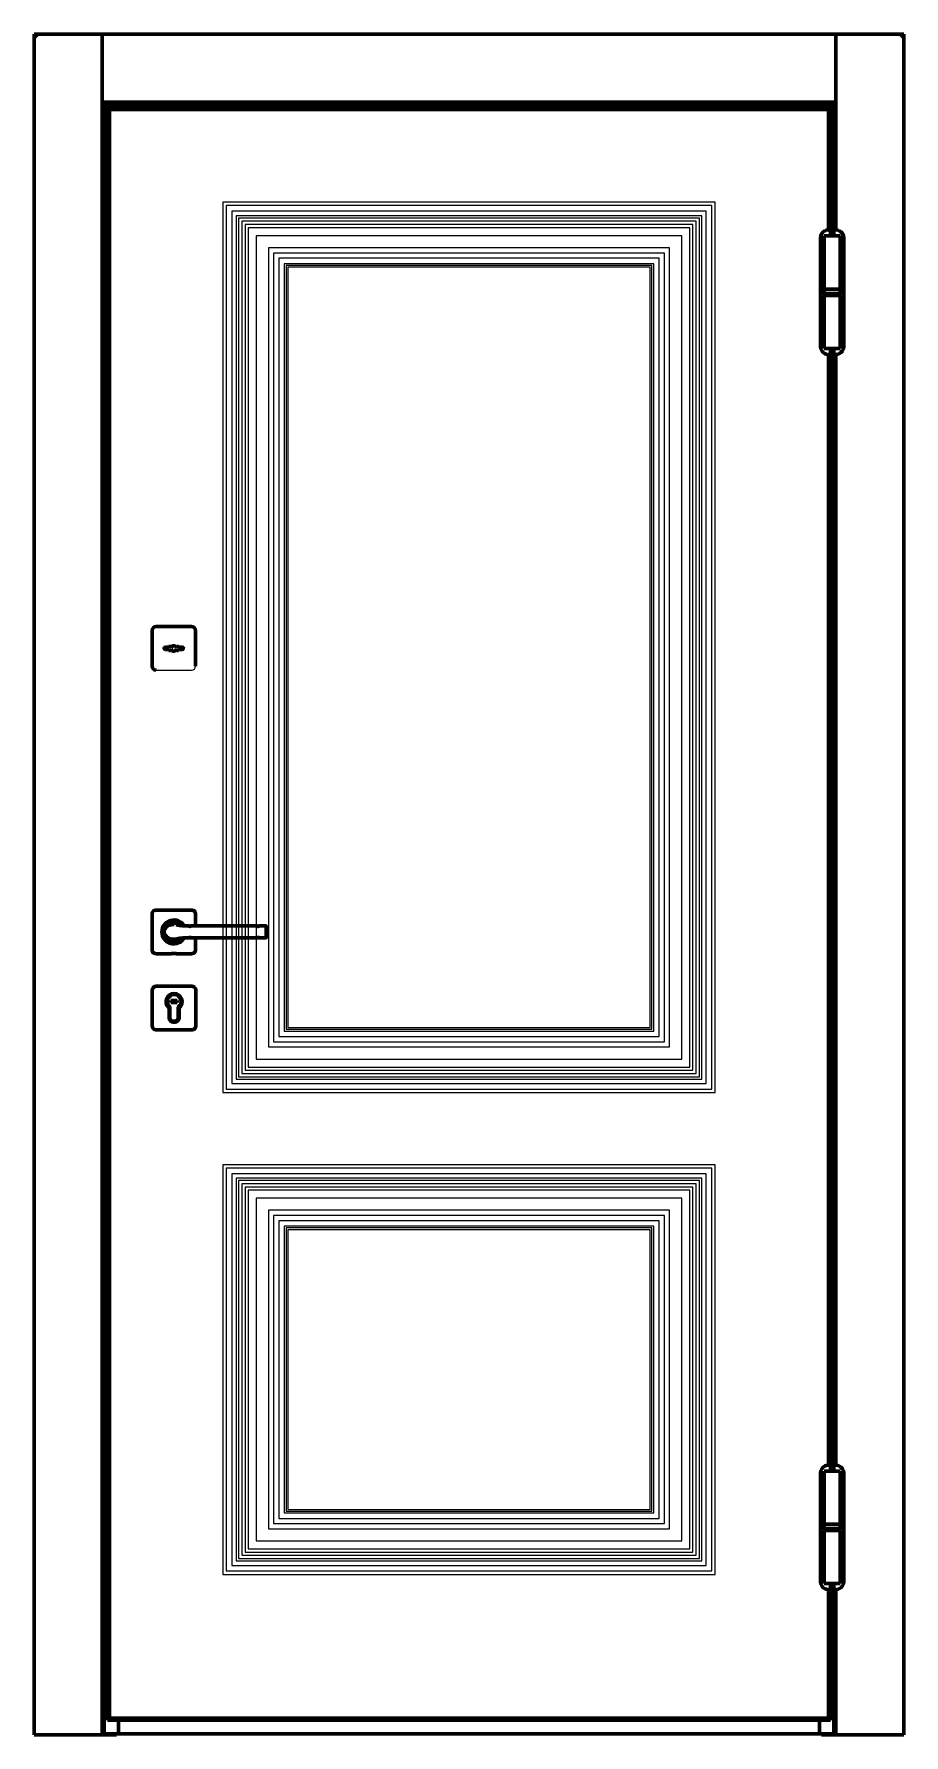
# Model space of a CAD drawing. Header units: millimetres. Extents: x 0 to 2412, y 0 to 2118.
# Drawn here: x 0 to 1083, y 0 to 2118 of the extents above; entities that cross this region are included whole.
import ezdxf

# ---------------------------------------------------------------- set-up
doc = ezdxf.new("R2010")
doc.units = ezdxf.units.MM
doc.linetypes.add('K5LT_BASIC', pattern=[0])
doc.layers.add('A-29', color=7, linetype='Continuous')
doc.layers.add('Системный слой', color=7, linetype='Continuous')

# ---------------------------------------------------------------- blocks, each defined once
blk = doc.blocks.new('U5')
at = {"layer": 'Системный слой', "color": 150, "linetype": 'K5LT_BASIC', "lineweight": 60, "true_color": 0x0080ff}
for p, q in [((1426.58, -689.83), (1426.58, -698.69)), ((1436.43, -688.83), (1427.58, -688.83)), ((1437.43, -692.76), (1437.43, -689.83)), ((1435.01, -692.76), (1435.01, -692.76)), ((1435.01, -692.76), (1435.8, -692.76)), ((1436.21, -692.76), (1452.8, -692.76)), ((1453.21, -692.76), (1454.95, -692.76)), ((1455.01, -692.82), (1455.01, -695.7)), ((1435.01, -695.76), (1435.8, -695.76)), ((1436.21, -695.76), (1452.8, -695.76)), ((1437.43, -698.69), (1437.43, -695.76)), ((1453.21, -695.76), (1454.95, -695.76)), ((1427.58, -699.69), (1431.46, -699.69)), ((1431.46, -699.66), (1431.46, -699.69)), ((1431.46, -699.66), (1432.56, -699.66)), ((1431.46, -699.69), (1431.46, -699.69)), ((1431.51, -699.67), (1431.51, -699.66)), ((1432.51, -699.67), (1431.51, -699.67)), ((1432.51, -699.67), (1432.51, -699.66)), ((1432.56, -699.69), (1432.56, -699.66)), ((1432.56, -699.69), (1436.43, -699.69)), ((1432.56, -699.69), (1432.56, -699.69))]:
    blk.add_line(p, q, dxfattribs=at)
for centre, radius, start, end in [((1432.01, -694.26), 2.97, 30.5345, 329.4655), ((1432.01, -694.26), 2.95, 30.7858, 329.2142), ((1435.8, -692.82), 0.06, 16.6015, 90), ((1436.01, -692.76), 0.15, 196.6015, 343.3985), ((1436.21, -692.82), 0.06, 90, 163.3985), ((1452.8, -692.82), 0.06, 16.6015, 90), ((1453.01, -692.76), 0.15, 196.6015, 343.3985), ((1453.21, -692.82), 0.06, 90, 163.3985), ((1454.95, -692.82), 0.06, 0, 90), ((1435.8, -695.7), 0.06, 270, 343.3984), ((1436.01, -695.76), 0.15, 16.6015, 163.3985), ((1436.21, -695.7), 0.06, 196.6016, 270), ((1452.8, -695.7), 0.06, 270, 343.3984), ((1453.01, -695.76), 0.15, 16.6015, 163.3985), ((1453.21, -695.7), 0.06, 196.6016, 270), ((1454.95, -695.7), 0.06, 270, 0)]:
    blk.add_arc(centre, radius, start, end, dxfattribs=at)
for ratio, start_param, end_param in [(0.916667, 4.712389, 8.624715), (0.770833, 4.712389, 8.110711), (0.770833, 4.712389, 8.110711), (0.916667, 3.941656, 4.712389)]:
    blk.add_ellipse((1432.01, -694.26), major_axis=(-2.4, 0), ratio=ratio, start_param=start_param, end_param=end_param, dxfattribs=at)
for points, knots in [([(1426.58, -689.83), (1426.58, -689.79), (1426.58, -689.74), (1426.59, -689.66), (1426.6, -689.62), (1426.62, -689.54), (1426.63, -689.5), (1426.66, -689.42), (1426.68, -689.39), (1426.72, -689.31), (1426.74, -689.28), (1426.79, -689.21), (1426.82, -689.18), (1426.87, -689.12), (1426.9, -689.09), (1426.97, -689.03), (1427, -689.01), (1427.07, -688.96), (1427.11, -688.94), (1427.18, -688.91), (1427.22, -688.89), (1427.3, -688.87), (1427.34, -688.86), (1427.42, -688.84), (1427.46, -688.83), (1427.53, -688.83), (1427.55, -688.83), (1427.58, -688.83)], [0, 0, 0, 0, 5.792638, 5.792638, 11.619184, 11.619184, 17.446547, 17.446547, 23.222375, 23.222375, 29.003924, 29.003924, 34.833107, 34.833107, 40.631634, 40.631634, 46.436736, 46.436736, 52.265293, 52.265293, 58.041451, 58.041451, 63.812714, 63.812714, 69.643921, 69.643921, 73, 73, 73, 73]), ([(1436.43, -688.83), (1436.48, -688.83), (1436.52, -688.83), (1436.6, -688.84), (1436.64, -688.85), (1436.72, -688.87), (1436.76, -688.88), (1436.84, -688.91), (1436.88, -688.93), (1436.95, -688.97), (1436.98, -688.99), (1437.05, -689.04), (1437.08, -689.07), (1437.15, -689.12), (1437.17, -689.15), (1437.23, -689.22), (1437.25, -689.25), (1437.3, -689.32), (1437.32, -689.36), (1437.35, -689.43), (1437.37, -689.47), (1437.4, -689.55), (1437.41, -689.59), (1437.42, -689.67), (1437.43, -689.71), (1437.43, -689.78), (1437.43, -689.8), (1437.43, -689.83)], [0, 0, 0, 0, 5.792638, 5.792638, 11.619184, 11.619184, 17.446547, 17.446547, 23.222375, 23.222375, 29.003924, 29.003924, 34.833107, 34.833107, 40.631634, 40.631634, 46.436736, 46.436736, 52.265293, 52.265293, 58.041451, 58.041451, 63.812714, 63.812714, 69.643921, 69.643921, 73, 73, 73, 73]), ([(1435.01, -692.76), (1435.01, -692.76), (1435, -692.76), (1435, -692.76), (1435, -692.76), (1435, -692.76), (1435, -692.76), (1435, -692.76), (1435, -692.76), (1435, -692.76), (1434.99, -692.76), (1434.99, -692.76), (1434.98, -692.76), (1434.97, -692.76), (1434.96, -692.76), (1434.93, -692.76), (1434.91, -692.76), (1434.85, -692.76), (1434.81, -692.75), (1434.71, -692.75), (1434.65, -692.75), (1434.58, -692.75), (1434.57, -692.75), (1434.56, -692.75), (1434.55, -692.75), (1434.49, -692.74), (1434.43, -692.74), (1434.31, -692.74), (1434.24, -692.73), (1434.13, -692.72), (1434.08, -692.72), (1433.95, -692.71), (1433.86, -692.7), (1433.7, -692.68), (1433.63, -692.67), (1433.49, -692.65), (1433.43, -692.64), (1433.31, -692.63), (1433.25, -692.62), (1433.16, -692.6), (1433.12, -692.59), (1433.05, -692.58), (1433.03, -692.57), (1432.98, -692.56), (1432.97, -692.56), (1432.94, -692.55), (1432.93, -692.55), (1432.92, -692.54), (1432.92, -692.54), (1432.9, -692.54), (1432.9, -692.54), (1432.9, -692.54), (1432.9, -692.54), (1432.89, -692.54), (1432.89, -692.54), (1432.88, -692.53), (1432.88, -692.53), (1432.87, -692.53), (1432.87, -692.53), (1432.86, -692.53), (1432.85, -692.52), (1432.84, -692.52), (1432.83, -692.52), (1432.82, -692.51), (1432.8, -692.51), (1432.78, -692.51), (1432.76, -692.5), (1432.73, -692.49), (1432.71, -692.49), (1432.68, -692.48), (1432.66, -692.48), (1432.63, -692.47), (1432.63, -692.47), (1432.61, -692.47)], [0, 0, 0, 0, 0.00149, 0.00149, 0.00447, 0.00447, 0.010435, 0.010435, 0.022377, 0.022377, 0.046319, 0.046319, 0.094425, 0.094425, 0.191506, 0.191506, 0.388877, 0.388877, 0.79414, 0.79414, 1.390867, 1.390867, 1.493737, 1.493737, 1.576249, 1.576249, 2.126237, 2.126237, 2.894719, 2.894719, 3.414314, 3.414314, 4.465033, 4.465033, 5.515752, 5.515752, 6.566471, 6.566471, 7.644887, 7.644887, 8.677531, 8.677531, 9.672024, 9.672024, 10.584574, 10.584574, 11.415412, 11.415412, 12.24625, 12.24625, 12.420183, 12.420183, 12.54602, 12.54602, 12.671858, 12.671858, 12.797695, 12.797695, 12.923532, 12.923532, 13.04937, 13.04937, 13.175207, 13.175207, 13.301045, 13.301045, 13.53574, 13.53574, 13.770435, 13.770435, 14.00513, 14.00513, 14.193868, 14.193868, 14.193868, 14.193868]), ([(1427.58, -699.69), (1427.58, -699.69), (1427.58, -699.69), (1427.54, -699.68), (1427.49, -699.68), (1427.41, -699.67), (1427.37, -699.66), (1427.29, -699.64), (1427.25, -699.63), (1427.17, -699.6), (1427.13, -699.58), (1427.06, -699.54), (1427.03, -699.52), (1426.96, -699.47), (1426.93, -699.45), (1426.87, -699.39), (1426.84, -699.36), (1426.78, -699.29), (1426.76, -699.26), (1426.71, -699.19), (1426.69, -699.15), (1426.66, -699.08), (1426.64, -699.04), (1426.62, -698.96), (1426.6, -698.92), (1426.59, -698.84), (1426.58, -698.8), (1426.58, -698.73), (1426.58, -698.71), (1426.58, -698.69)], [0, 0, 0, 0, 0.000117, 0.000117, 5.792638, 5.792638, 11.619184, 11.619184, 17.446547, 17.446547, 23.222375, 23.222375, 29.003924, 29.003924, 34.833107, 34.833107, 40.631634, 40.631634, 46.436736, 46.436736, 52.265293, 52.265293, 58.041451, 58.041451, 63.812714, 63.812714, 69.643921, 69.643921, 73, 73, 73, 73]), ([(1435.01, -695.76), (1435.01, -695.76), (1435, -695.76), (1435, -695.76), (1435, -695.76), (1435, -695.76), (1435, -695.76), (1435, -695.76), (1435, -695.76), (1434.99, -695.76), (1434.99, -695.76), (1434.98, -695.76), (1434.97, -695.76), (1434.95, -695.76), (1434.94, -695.76), (1434.9, -695.76), (1434.87, -695.76), (1434.8, -695.76), (1434.74, -695.76), (1434.65, -695.76), (1434.61, -695.76), (1434.56, -695.77), (1434.55, -695.77), (1434.53, -695.77), (1434.53, -695.77), (1434.45, -695.77), (1434.38, -695.77), (1434.29, -695.78), (1434.29, -695.78), (1434.26, -695.78), (1434.25, -695.78), (1434.21, -695.79), (1434.18, -695.79), (1434.11, -695.79), (1434.08, -695.79), (1433.95, -695.81), (1433.86, -695.81), (1433.7, -695.83), (1433.63, -695.84), (1433.49, -695.86), (1433.43, -695.87), (1433.31, -695.89), (1433.25, -695.9), (1433.16, -695.91), (1433.12, -695.92), (1433.05, -695.94), (1433.03, -695.94), (1432.98, -695.95), (1432.97, -695.96), (1432.94, -695.96), (1432.93, -695.96), (1432.92, -695.97), (1432.92, -695.97), (1432.9, -695.97), (1432.9, -695.97), (1432.9, -695.97), (1432.9, -695.97), (1432.89, -695.98), (1432.89, -695.98), (1432.88, -695.98), (1432.88, -695.98), (1432.87, -695.98), (1432.87, -695.98), (1432.86, -695.99), (1432.85, -695.99), (1432.84, -695.99), (1432.83, -696), (1432.82, -696), (1432.8, -696), (1432.78, -696.01), (1432.76, -696.01), (1432.73, -696.02), (1432.71, -696.03), (1432.68, -696.03), (1432.66, -696.04), (1432.63, -696.04), (1432.63, -696.04), (1432.61, -696.05)], [0, 0, 0, 0, 0.004175, 0.004175, 0.00835, 0.00835, 0.0167, 0.0167, 0.0334, 0.0334, 0.0668, 0.0668, 0.133601, 0.133601, 0.267201, 0.267201, 0.534403, 0.534403, 1.045911, 1.045911, 1.494946, 1.494946, 1.577459, 1.577459, 1.642638, 1.642638, 2.41112, 2.41112, 2.516394, 2.516394, 2.670003, 2.670003, 2.977221, 2.977221, 3.415523, 3.415523, 4.466242, 4.466242, 5.516961, 5.516961, 6.56768, 6.56768, 7.646097, 7.646097, 8.678741, 8.678741, 9.673234, 9.673234, 10.585783, 10.585783, 11.416621, 11.416621, 12.247459, 12.247459, 12.421392, 12.421392, 12.547229, 12.547229, 12.673067, 12.673067, 12.798904, 12.798904, 12.924742, 12.924742, 13.050579, 13.050579, 13.176417, 13.176417, 13.302254, 13.302254, 13.536949, 13.536949, 13.771644, 13.771644, 14.00634, 14.00634, 14.195077, 14.195077, 14.195077, 14.195077]), ([(1437.43, -698.69), (1437.43, -698.73), (1437.43, -698.77), (1437.42, -698.85), (1437.41, -698.89), (1437.39, -698.97), (1437.38, -699.01), (1437.35, -699.09), (1437.33, -699.13), (1437.29, -699.2), (1437.27, -699.24), (1437.22, -699.3), (1437.19, -699.34), (1437.14, -699.4), (1437.11, -699.43), (1437.04, -699.48), (1437.01, -699.5), (1436.94, -699.55), (1436.9, -699.57), (1436.83, -699.61), (1436.79, -699.62), (1436.71, -699.65), (1436.67, -699.66), (1436.59, -699.67), (1436.55, -699.68), (1436.48, -699.68), (1436.46, -699.69), (1436.43, -699.69)], [0, 0, 0, 0, 5.792638, 5.792638, 11.619184, 11.619184, 17.446547, 17.446547, 23.222375, 23.222375, 29.003924, 29.003924, 34.833107, 34.833107, 40.631634, 40.631634, 46.436736, 46.436736, 52.265293, 52.265293, 58.041451, 58.041451, 63.812714, 63.812714, 69.643921, 69.643921, 73, 73, 73, 73])]:
    blk.add_open_spline(points, degree=3, knots=knots, dxfattribs=at)
blk = doc.blocks.new('U7')
at = {"layer": 'Системный слой', "color": 150, "linetype": 'K5LT_BASIC', "lineweight": 60, "true_color": 0x0080ff}
for p, q in [((1432.87, -711.38), (1431.27, -711.38)), ((1431.27, -711.38), (1431.27, -711.88)), ((1432.87, -711.88), (1432.87, -711.38)), ((1431.27, -711.88), (1432.87, -711.88))]:
    blk.add_line(p, q, dxfattribs=at)
blk = doc.blocks.new('U6')
at = {"layer": 'Системный слой', "color": 150, "linetype": 'K5LT_BASIC', "lineweight": 60, "true_color": 0x0080ff}
for p, q in [((1426.64, -708.8), (1426.64, -717.66)), ((1436.49, -707.8), (1427.64, -707.8)), ((1437.49, -717.66), (1437.49, -708.8)), ((1430.82, -713.13), (1430.82, -715.7)), ((1430.82, -715.7), (1430.82, -715.73)), ((1431.04, -713.12), (1431.04, -715.68)), ((1433.1, -715.68), (1433.1, -713.12)), ((1433.32, -715.7), (1433.32, -713.13)), ((1433.32, -715.73), (1433.32, -715.7)), ((1427.64, -718.66), (1431.52, -718.66)), ((1431.52, -718.63), (1431.52, -718.66)), ((1431.52, -718.63), (1432.62, -718.63)), ((1431.52, -718.66), (1431.52, -718.66)), ((1431.57, -718.64), (1431.57, -718.63)), ((1432.57, -718.64), (1431.57, -718.64)), ((1431.82, -716.7), (1432.32, -716.7)), ((1431.82, -716.73), (1432.32, -716.73)), ((1431.84, -716.48), (1432.3, -716.48)), ((1432.57, -718.64), (1432.57, -718.63)), ((1432.62, -718.66), (1432.62, -718.63)), ((1432.62, -718.66), (1436.49, -718.66)), ((1432.62, -718.66), (1432.62, -718.66))]:
    blk.add_line(p, q, dxfattribs=at)
for centre, radius, start, end in [((1432.07, -711.63), 2, 311.2306, 228.7694), ((1432.07, -711.62), 1.96, 309.6246, 230.3754), ((1432.07, -711.62), 1.74, 309.3469, 230.6531), ((1430.62, -713.29), 0.2, 0, 48.7694), ((1431.82, -715.7), 1, 180, 270), ((1431.82, -715.73), 1, 180, 270), ((1430.84, -713.12), 0.2, 359.9998, 50.6531), ((1431.84, -715.68), 0.8, 179.9998, 270), ((1432.3, -715.68), 0.8, 270, 0.0002), ((1432.32, -715.7), 1, 270, 0), ((1432.32, -715.73), 1, 270, 0), ((1433.3, -713.12), 0.2, 129.3469, 180.0002), ((1433.52, -713.29), 0.2, 131.2306, 180)]:
    blk.add_arc(centre, radius, start, end, dxfattribs=at)
for points in [[(1426.64, -708.8), (1426.64, -708.76), (1426.64, -708.72), (1426.65, -708.64), (1426.66, -708.6), (1426.68, -708.51), (1426.69, -708.47), (1426.72, -708.4), (1426.74, -708.36), (1426.78, -708.29), (1426.8, -708.25), (1426.85, -708.18), (1426.88, -708.15), (1426.93, -708.09), (1426.96, -708.06), (1427.03, -708.01), (1427.06, -707.98), (1427.13, -707.94), (1427.17, -707.92), (1427.24, -707.88), (1427.28, -707.87), (1427.36, -707.84), (1427.4, -707.83), (1427.48, -707.81), (1427.52, -707.81), (1427.59, -707.8), (1427.61, -707.8), (1427.64, -707.8)], [(1436.49, -707.8), (1436.54, -707.8), (1436.58, -707.81), (1436.66, -707.82), (1436.7, -707.82), (1436.78, -707.84), (1436.82, -707.86), (1436.9, -707.89), (1436.94, -707.9), (1437.01, -707.94), (1437.05, -707.97), (1437.11, -708.02), (1437.15, -708.04), (1437.21, -708.1), (1437.23, -708.13), (1437.29, -708.19), (1437.31, -708.23), (1437.36, -708.3), (1437.38, -708.33), (1437.41, -708.41), (1437.43, -708.45), (1437.46, -708.53), (1437.47, -708.57), (1437.48, -708.65), (1437.49, -708.69), (1437.49, -708.75), (1437.49, -708.78), (1437.49, -708.8)], [(1427.64, -718.66), (1427.6, -718.66), (1427.55, -718.66), (1427.47, -718.65), (1427.43, -718.64), (1427.35, -718.62), (1427.31, -718.61), (1427.23, -718.57), (1427.19, -718.56), (1427.12, -718.52), (1427.09, -718.5), (1427.02, -718.45), (1426.99, -718.42), (1426.93, -718.36), (1426.9, -718.33), (1426.84, -718.27), (1426.82, -718.24), (1426.77, -718.17), (1426.75, -718.13), (1426.72, -718.05), (1426.7, -718.02), (1426.68, -717.94), (1426.66, -717.9), (1426.65, -717.81), (1426.64, -717.77), (1426.64, -717.71), (1426.64, -717.68), (1426.64, -717.66)], [(1437.49, -717.66), (1437.49, -717.7), (1437.49, -717.74), (1437.48, -717.83), (1437.47, -717.87), (1437.45, -717.95), (1437.44, -717.99), (1437.41, -718.06), (1437.39, -718.1), (1437.35, -718.18), (1437.33, -718.21), (1437.28, -718.28), (1437.25, -718.31), (1437.2, -718.37), (1437.17, -718.4), (1437.1, -718.45), (1437.07, -718.48), (1437, -718.52), (1436.96, -718.54), (1436.89, -718.58), (1436.85, -718.6), (1436.77, -718.62), (1436.73, -718.63), (1436.65, -718.65), (1436.61, -718.65), (1436.54, -718.66), (1436.52, -718.66), (1436.49, -718.66)]]:
    blk.add_open_spline(points, degree=3, knots=[0, 0, 0, 0, 5.792638, 5.792638, 11.619184, 11.619184, 17.446547, 17.446547, 23.222375, 23.222375, 29.003924, 29.003924, 34.833107, 34.833107, 40.631634, 40.631634, 46.436736, 46.436736, 52.265293, 52.265293, 58.041451, 58.041451, 63.812714, 63.812714, 69.643921, 69.643921, 73, 73, 73, 73], dxfattribs=at)
at = {"layer": 'Системный слой'}
blk.add_blockref('U7', (0, 0), dxfattribs=at)

msp = doc.modelspace()

# ---------------------------------------------------------------- linework, layer by layer
at = {"color": 150, "true_color": 0x0080ff}
msp.add_line((151.9, 1325.8), (196.1, 1325.8), dxfattribs=at)
at = {"color": 150, "lineweight": 60, "true_color": 0x0080ff}
msp.add_arc((151.9, 1330.8), 5, 180, 270, dxfattribs=at)
at = {"color": 150, "true_color": 0x0080ff}
msp.add_arc((196.1, 1330.8), 5, 270, 0, dxfattribs=at)
at = {"layer": 'A-29', "color": 251, "true_color": 0x636466}
for points in [[(848, 1908.5), (235, 1908.5), (235, 800), (848, 800)], [(806.4, 1866.9), (276.6, 1866.9), (276.6, 841.6), (806.4, 841.6)], [(791.3, 1851.8), (291.7, 1851.8), (291.7, 856.7), (791.3, 856.7)], [(778.3, 1838.8), (304.7, 1838.8), (304.7, 869.7), (778.3, 869.7)], [(771.5, 1832), (311.5, 1832), (311.5, 876.5), (771.5, 876.5)], [(767.1, 1827.6), (315.9, 1827.6), (315.9, 880.9), (767.1, 880.9)], [(848, 710), (235, 710), (235, 200), (848, 200)], [(806.4, 668.4), (276.6, 668.4), (276.6, 241.6), (806.4, 241.6)], [(791.3, 653.3), (291.7, 653.3), (291.7, 256.7), (791.3, 256.7)], [(778.3, 640.3), (304.7, 640.3), (304.7, 269.7), (778.3, 269.7)], [(771.5, 633.5), (311.5, 633.5), (311.5, 276.5), (771.5, 276.5)], [(767.1, 629.1), (315.9, 629.1), (315.9, 280.9), (767.1, 280.9)]]:
    msp.add_lwpolyline(points, close=True, dxfattribs=at)
at = {"layer": 'A-29', "color": 12, "true_color": 0xcc0000}
for points in [[(843.8, 1904.3), (239.2, 1904.3), (239.2, 804.2), (843.8, 804.2)], [(836.8, 1897.3), (246.2, 1897.3), (246.2, 811.2), (836.8, 811.2)], [(831.3, 1891.8), (251.7, 1891.8), (251.7, 816.7), (831.3, 816.7)], [(784.8, 1845.3), (298.2, 1845.3), (298.2, 863.2), (784.8, 863.2)], [(843.8, 705.8), (239.2, 705.8), (239.2, 204.2), (843.8, 204.2)], [(836.8, 698.8), (246.2, 698.8), (246.2, 211.2), (836.8, 211.2)], [(831.3, 693.3), (251.7, 693.3), (251.7, 216.7), (831.3, 216.7)], [(784.8, 646.8), (298.2, 646.8), (298.2, 263.2), (784.8, 263.2)]]:
    msp.add_lwpolyline(points, close=True, dxfattribs=at)
at = {"layer": 'A-29', "color": 4}
for points in [[(828.3, 1888.8), (254.7, 1888.8), (254.7, 819.7), (828.3, 819.7)], [(824.3, 1884.8), (258.7, 1884.8), (258.7, 823.7), (824.3, 823.7)], [(820.3, 1880.8), (262.7, 1880.8), (262.7, 827.7), (820.3, 827.7)], [(816.3, 1876.8), (266.7, 1876.8), (266.7, 831.7), (816.3, 831.7)], [(828.3, 690.3), (254.7, 690.3), (254.7, 219.7), (828.3, 219.7)], [(824.3, 686.3), (258.7, 686.3), (258.7, 223.7), (824.3, 223.7)], [(820.3, 682.3), (262.7, 682.3), (262.7, 227.7), (820.3, 227.7)], [(816.3, 678.3), (266.7, 678.3), (266.7, 231.7), (816.3, 231.7)]]:
    msp.add_lwpolyline(points, close=True, dxfattribs=at)
at = {"layer": 'A-29', "color": 3}
for points in [[(769.3, 1829.8), (313.7, 1829.8), (313.7, 878.7), (769.3, 878.7)], [(769.3, 631.3), (313.7, 631.3), (313.7, 278.7), (769.3, 278.7)]]:
    msp.add_lwpolyline(points, close=True, dxfattribs=at)
at = {"layer": 'Системный слой', "color": 150, "linetype": 'K5LT_BASIC', "lineweight": 60, "true_color": 0x0080ff}
for p, q in [((1083, 2118), (0, 2118)), ((4, 2114), (0, 2118)), ((0, 2118), (0, 0)), ((4, 2114), (0, 2118)), ((1083, 2118), (0, 2118)), ((4, 2114), (0, 2118)), ((0, 2118), (0, 0)), ((4, 2114), (0, 2118)), ((85, 0), (85, 2118)), ((998, 2118), (998, 1874)), ((1079, 2114), (1083, 2118)), ((1079, 2114), (1083, 2118)), ((1079, 2114), (1083, 2118)), ((1079, 2114), (1083, 2118)), ((1083, 0), (1083, 2118)), ((1083, 0), (1083, 2118)), ((85, 0), (85, 2033)), ((85, 2033), (998, 2033)), ((87.5, 1.5), (87.5, 2030.5)), ((88.8, 2029.2), (87.5, 2030.5)), ((87.5, 2030.5), (995.5, 2030.5)), ((88.8, 2029.2), (87.5, 2030.5)), ((87.5, 1.5), (87.5, 2030.5)), ((88.8, 2029.2), (87.5, 2030.5)), ((87.5, 1.5), (87.5, 2030.5)), ((88.8, 2029.2), (87.5, 2030.5)), ((87.5, 2030.5), (995.5, 2030.5)), ((88.8, 2029.2), (87.5, 2030.5)), ((87.5, 1.5), (87.5, 2030.5)), ((88.8, 2029.2), (87.5, 2030.5)), ((91.5, 2026.5), (88.8, 2029.2)), ((88.8, 2029.2), (91.5, 2026.5)), ((91.5, 2026.5), (88.8, 2029.2)), ((91.5, 2026.5), (88.8, 2029.2)), ((88.8, 2029.2), (91.5, 2026.5)), ((91.5, 2026.5), (88.8, 2029.2)), ((96, 2026.5), (91.5, 2026.5)), ((91.5, 18.5), (91.5, 2026.5)), ((96, 2026.5), (91.5, 2026.5)), ((91.5, 18.5), (91.5, 2026.5)), ((96, 2026.5), (96.1, 2026.5)), ((96, 2026.5), (96.1, 2026.5)), ((96.1, 2026.5), (986.9, 2026.5)), ((96.1, 2026.5), (986.9, 2026.5)), ((986.9, 2026.5), (987, 2026.5)), ((986.9, 2026.5), (987, 2026.5)), ((991.5, 2026.5), (987, 2026.5)), ((991.5, 2026.5), (987, 2026.5)), ((991.5, 2026.5), (994.2, 2029.2)), ((991.5, 2026.5), (994.2, 2029.2)), ((991.5, 2026.5), (994.2, 2029.2)), ((991.5, 2026.5), (994.2, 2029.2)), ((991.5, 2026.5), (991.5, 1866.5)), ((991.5, 2026.5), (991.5, 1866.5)), ((994.2, 2029.2), (995.5, 2030.5)), ((994.2, 2029.2), (995.5, 2030.5)), ((994.2, 2029.2), (995.5, 2030.5)), ((994.2, 2029.2), (995.5, 2030.5)), ((995.5, 1866.5), (995.5, 2030.5)), ((995.5, 1866.5), (995.5, 2030.5)), ((998, 2033), (998, 1874)), ((979, 1729), (979, 1864)), ((983.6, 1800.5), (983.6, 1866.5)), ((983.6, 1866.5), (1003.5, 1866.5)), ((983.6, 1800.5), (983.6, 1866.5)), ((983.6, 1866.5), (1003.5, 1866.5)), ((1003.5, 1800.5), (1003.5, 1866.5)), ((1003.5, 1800.5), (1003.5, 1866.5)), ((1008, 1729), (1008, 1864)), ((1008, 1729), (1008, 1864)), ((984, 1800.5), (983.5, 1800)), ((984, 1800.5), (983.5, 1800)), ((983.6, 1800.5), (1003.5, 1800.5)), ((983.6, 1800.5), (1003.5, 1800.5)), ((1003, 1800.5), (1003.5, 1800)), ((1003, 1800.5), (1003.5, 1800)), ((998.2, 1800), (983.5, 1800)), ((983.5, 1800), (983.5, 1794.5)), ((998.2, 1800), (983.5, 1800)), ((983.5, 1800), (983.5, 1794.5)), ((983.5, 1794.5), (984, 1793)), ((998.2, 1794.5), (983.5, 1794.5)), ((983.5, 1794.5), (984, 1793)), ((998.2, 1794.5), (983.5, 1794.5)), ((983.5, 1792.5), (1003.4, 1792.5)), ((983.5, 1792.5), (983.5, 1726.5)), ((983.5, 1792.5), (1003.4, 1792.5)), ((983.5, 1792.5), (983.5, 1726.5)), ((998, 1793), (984, 1793)), ((998, 1793), (984, 1793)), ((984.5, 1793), (984.5, 1792.5)), ((984.5, 1793), (984.5, 1792.5)), ((1003, 1793), (998, 1793)), ((1003, 1793), (998, 1793)), ((1003.5, 1800), (998.2, 1800)), ((1003.5, 1800), (998.2, 1800)), ((1003.5, 1794.5), (998.2, 1794.5)), ((1003.5, 1794.5), (998.2, 1794.5)), ((1002.5, 1793), (1002.5, 1792.5)), ((1002.5, 1793), (1002.5, 1792.5)), ((1003.5, 1794.5), (1003, 1793)), ((1003.5, 1794.5), (1003, 1793)), ((1003.4, 1792.5), (1003.4, 1726.5)), ((1003.4, 1792.5), (1003.4, 1726.5)), ((1003.5, 1800), (1003.5, 1794.5)), ((1003.5, 1800), (1003.5, 1794.5)), ((1003.4, 1726.5), (983.5, 1726.5)), ((1003.4, 1726.5), (983.5, 1726.5)), ((991.5, 1726.5), (991.5, 1716.5)), ((991.5, 1726.5), (991.5, 1716.5)), ((991.5, 1716.5), (991.5, 328.5)), ((991.5, 1716.5), (991.5, 328.5)), ((995.5, 1716.5), (995.5, 1726.5)), ((995.5, 1716.5), (995.5, 1726.5)), ((995.5, 328.5), (995.5, 1716.5)), ((995.5, 328.5), (995.5, 1716.5)), ((998, 1719), (998, 1716.5)), ((998, 1719), (998, 1716.5)), ((998, 1716.5), (998, 336)), ((998, 1716.5), (998, 336)), ((196.1, 1380.1), (151.9, 1380.1)), ((146.9, 1375.1), (146.9, 1330.8)), ((201.1, 1330.8), (201.1, 1375.1)), ((168, 1354.5), (163.5, 1354.5)), ((163.5, 1351.5), (168, 1351.5)), ((170, 1355.5), (168, 1355.5)), ((168, 1355.5), (168, 1354.5)), ((168, 1351.5), (168, 1350.5)), ((168, 1350.5), (170, 1350.5)), ((170, 1354.5), (170, 1355.5)), ((170.8, 1354.5), (170, 1354.5)), ((170, 1351.5), (170.8, 1351.5)), ((170, 1350.5), (170, 1351.5)), ((178, 1354.5), (177.2, 1354.5)), ((177.2, 1351.5), (178, 1351.5)), ((178, 1355.5), (178, 1354.5)), ((180, 1355.5), (178, 1355.5)), ((178, 1351.5), (178, 1350.5)), ((178, 1350.5), (180, 1350.5)), ((180, 1354.5), (180, 1355.5)), ((184.5, 1354.5), (180, 1354.5)), ((180, 1350.5), (180, 1351.5)), ((180, 1351.5), (184.5, 1351.5)), ((979, 191), (979, 326)), ((979, 191), (979, 326)), ((979, 191), (979, 326)), ((983.6, 262.5), (983.6, 328.5)), ((983.6, 328.5), (1003.5, 328.5)), ((983.6, 262.5), (983.6, 328.5)), ((983.6, 328.5), (1003.5, 328.5)), ((1003.5, 262.5), (1003.5, 328.5)), ((1003.5, 262.5), (1003.5, 328.5)), ((1008, 191), (1008, 326)), ((1008, 191), (1008, 326)), ((984, 262.5), (983.5, 262)), ((984, 262.5), (983.5, 262)), ((998.2, 262), (983.5, 262)), ((983.5, 262), (983.5, 256.5)), ((998.2, 262), (983.5, 262)), ((983.5, 262), (983.5, 256.5)), ((983.5, 256.5), (984, 255)), ((998.2, 256.5), (983.5, 256.5)), ((983.5, 256.5), (984, 255)), ((998.2, 256.5), (983.5, 256.5)), ((983.5, 254.5), (1003.4, 254.5)), ((983.5, 254.5), (983.5, 188.5)), ((983.5, 254.5), (1003.4, 254.5)), ((983.5, 254.5), (983.5, 194.5)), ((983.6, 262.5), (1003.5, 262.5)), ((983.6, 262.5), (1003.5, 262.5)), ((998, 255), (984, 255)), ((998, 255), (984, 255)), ((984.5, 255), (984.5, 254.5)), ((984.5, 255), (984.5, 254.5)), ((1003, 255), (998, 255)), ((1003, 255), (998, 255)), ((1003.5, 262), (998.2, 262)), ((1003.5, 262), (998.2, 262)), ((1003.5, 256.5), (998.2, 256.5)), ((1003.5, 256.5), (998.2, 256.5)), ((1002.5, 255), (1002.5, 254.5)), ((1002.5, 255), (1002.5, 254.5)), ((1003, 262.5), (1003.5, 262)), ((1003, 262.5), (1003.5, 262)), ((1003.5, 256.5), (1003, 255)), ((1003.5, 256.5), (1003, 255)), ((1003.4, 254.5), (1003.4, 188.5)), ((1003.4, 254.5), (1003.4, 188.5)), ((1003.5, 262), (1003.5, 256.5)), ((1003.5, 262), (1003.5, 256.5)), ((1003.4, 188.5), (983.5, 188.5)), ((1003.4, 188.5), (983.5, 188.5)), ((991.5, 188.5), (991.5, 18.5)), ((991.5, 188.5), (991.5, 18.5)), ((995.5, 1.5), (995.5, 188.5)), ((995.5, 1.5), (995.5, 188.5)), ((998, 181), (998, 0)), ((998, 181), (998, 0)), ((85, 1.5), (87.5, 1.5)), ((87.5, 1.5), (85, 1.5)), ((85, 1.5), (87.5, 1.5)), ((85, 1.5), (87.5, 1.5)), ((87.5, 1.5), (85, 1.5)), ((85, 1.5), (87.5, 1.5)), ((87.5, 1.5), (87.5, 0)), ((89, 1.5), (87.5, 1.5)), ((87.5, 1.5), (87.5, 0)), ((89, 1.5), (87.5, 1.5)), ((102, 1.5), (89, 1.5)), ((99.5, 1.5), (89, 1.5)), ((102, 1.5), (89, 1.5)), ((102, 1.5), (89, 1.5)), ((99.5, 1.5), (89, 1.5)), ((102, 1.5), (89, 1.5)), ((91.5, 18.5), (96, 18.5)), ((91.5, 18.5), (96, 18.5)), ((96.1, 18.5), (96, 18.5)), ((96.1, 18.5), (96, 18.5)), ((986.9, 18.5), (96.1, 18.5)), ((986.9, 18.5), (96.1, 18.5)), ((102, 1.5), (105, 1.5)), ((102, 1.5), (105, 1.5)), ((102, 1.5), (105, 1.5)), ((102, 1.5), (105, 1.5)), ((102.5, 1.5), (102.5, 0)), ((102.5, 1.5), (102.5, 0)), ((105, 18.5), (105, 1.5)), ((105, 18.5), (105, 1.5)), ((105, 1.5), (978, 1.5)), ((105, 1.5), (978, 1.5)), ((978, 1.5), (978, 18.5)), ((978, 1.5), (978, 18.5)), ((981, 1.5), (978, 1.5)), ((981, 1.5), (978, 1.5)), ((980.5, 0), (980.5, 1.5)), ((980.5, 0), (980.5, 1.5)), ((981, 1.5), (994, 1.5)), ((981, 1.5), (994, 1.5)), ((983.5, 1.5), (994, 1.5)), ((983.5, 1.5), (994, 1.5)), ((987, 18.5), (986.9, 18.5)), ((987, 18.5), (986.9, 18.5)), ((987, 18.5), (991.5, 18.5)), ((987, 18.5), (991.5, 18.5)), ((994, 1.5), (995.5, 1.5)), ((994, 1.5), (995.5, 1.5)), ((998, 1.5), (995.5, 1.5)), ((995.5, 1.5), (998, 1.5)), ((995.5, 0), (995.5, 1.5)), ((998, 1.5), (995.5, 1.5)), ((995.5, 1.5), (998, 1.5)), ((995.5, 0), (995.5, 1.5)), ((1083, 0), (1079, 0)), ((1083, 0), (1079, 0)), ((0, 0), (81, 0)), ((4, 0), (81, 0)), ((85, 0), (81, 0)), ((85, 0), (81, 0)), ((87.5, 0), (85, 0)), ((87.5, 0), (85, 0)), ((89, 0), (87.5, 0)), ((89, 0), (87.5, 0)), ((99.5, 0), (89, 0)), ((99.5, 0), (89, 0)), ((102.5, 0), (99.5, 0)), ((102.5, 0), (99.5, 0)), ((980.5, 0), (983.5, 0)), ((980.5, 0), (983.5, 0)), ((983.5, 0), (994, 0)), ((983.5, 0), (994, 0)), ((994, 0), (995.5, 0)), ((994, 0), (995.5, 0)), ((995.5, 0), (998, 0)), ((995.5, 0), (998, 0)), ((1002, 0), (998, 0)), ((1002, 0), (998, 0)), ((1002, 0), (1079, 0)), ((1002, 0), (1079, 0))]:
    msp.add_line(p, q, dxfattribs=at)
for points in [[(85, 2033), (998, 2033)], [(989, 1874), (989, 2024), (94, 2024), (94, 21), (989, 21), (989, 181)], [(989, 336), (989, 1719)]]:
    msp.add_lwpolyline(points, dxfattribs=at)
for centre, radius, start, end in [((989, 1864), 10, 113.5782, 180), ((989, 1864), 10, 113.5782, 180), ((989, 1864), 10, 90, 113.5782), ((989, 1864), 10, 90, 113.5782), ((998, 1864), 10, 66.4218, 90), ((998, 1864), 10, 66.4218, 90), ((998, 1864), 10, 0, 66.4218), ((998, 1864), 10, 0, 66.4218), ((989, 1729), 10, 180, 246.4218), ((989, 1729), 10, 180, 246.4218), ((989, 1729), 10, 246.4218, 270), ((989, 1729), 10, 246.4218, 270), ((998, 1729), 10, 270, 293.5782), ((998, 1729), 10, 270, 293.5782), ((998, 1729), 10, 293.5782, 0), ((998, 1729), 10, 293.5782, 0), ((151.9, 1375.1), 5, 90, 180), ((196.1, 1375.1), 5, 0, 90), ((174, 1353), 3.5, 25.3769, 154.6231), ((163.5, 1353), 1.5, 90, 270), ((174, 1353), 3.5, 205.3769, 334.6231), ((184.5, 1353), 1.5, 270, 90), ((989, 326), 10, 113.5782, 180), ((989, 326), 10, 113.5782, 180), ((989, 326), 10, 90, 113.5782), ((998, 326), 10, 66.4218, 90), ((998, 326), 10, 66.4218, 90), ((998, 326), 10, 0, 66.4218), ((998, 326), 10, 0, 66.4218), ((989, 191), 10, 180, 246.4218), ((989, 191), 10, 180, 246.4218), ((998, 191), 10, 293.5782, 0), ((998, 191), 10, 293.5782, 0), ((989, 191), 10, 246.4218, 270), ((989, 191), 10, 246.4218, 270), ((998, 191), 10, 270, 293.5782), ((998, 191), 10, 270, 293.5782)]:
    msp.add_arc(centre, radius, start, end, dxfattribs=at)

# ---------------------------------------------------------------- block references
at = {"layer": 'Системный слой', "xscale": 5, "yscale": 5, "zscale": 5}
for name in ['U5', 'U6']:
    msp.add_blockref(name, (-6986, 4471.3), dxfattribs=at)

doc.saveas('drawing.dxf')
